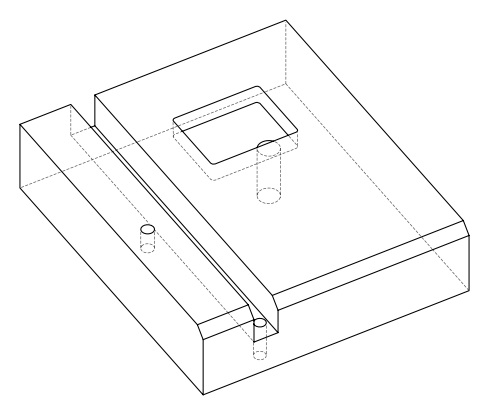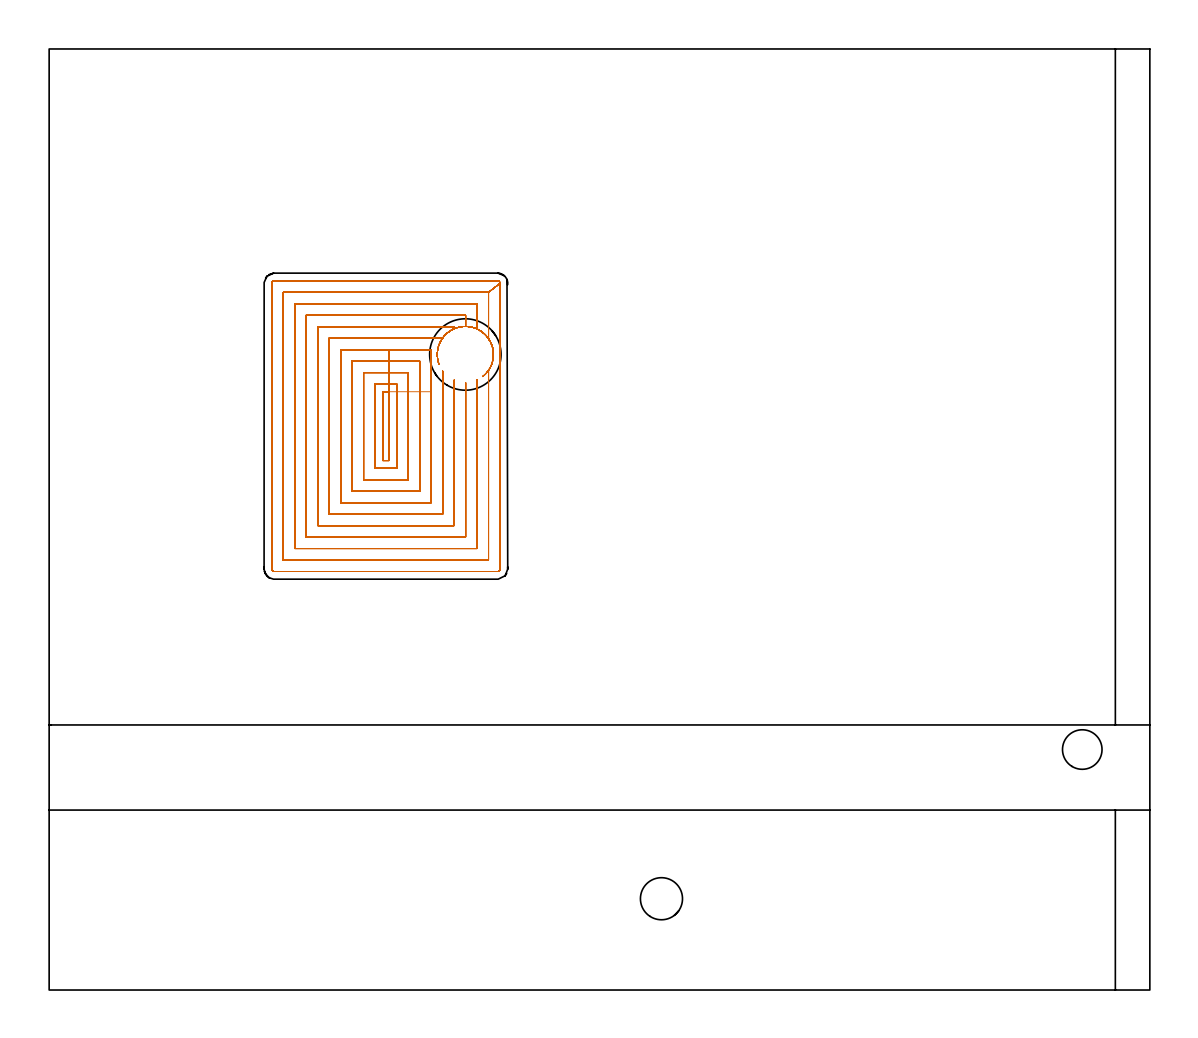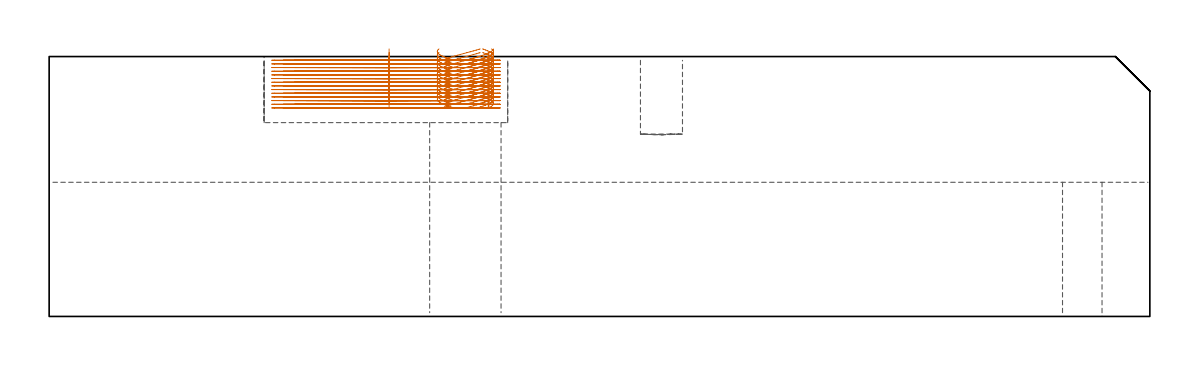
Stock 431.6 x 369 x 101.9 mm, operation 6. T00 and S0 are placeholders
(PLAN: 7 operations, 5 tool changes, 124.6 min)
(1 INDEXABLE_INSERT_DRILL_THROUGH_HOLE_FROM_SOLID | STEP1HOLE | NXT0302_027 | 0.33 min | 62688 mm3)
(2 INDEXABLE_INSERT_DRILL_THROUGH_HOLE_FROM_SOLID_1 | STEP1HOLE_1 | NXT0302_002 | 0.24 min | 19185 mm3)
(3 INDEXABLE_INSERT_DRILL_BLIND_HOLE_FROM_SOLID | STEP1POCKET | NXT0302_004 | 0.13 min | 6508 mm3)
(4 AREA_MILL | FG_CHAMFER_SURFACE | UGT0205_001 | 3.1 min | 7062 mm3)
(5 AREA_MILL_1 | FG_CHAMFER_SURFACE_1 | UGT0205_001 | 10.89 min | 24787 mm3)
(6 MILL_RECTANGULAR_POCKET | POCKET_RECTANGULAR_STRAIGHT | NXT0201_008 | Follow Part, ap 1.5, ae 75% | 95.86 min | 280546 mm3)
(7 MILL_RECTANGULAR_SLOT | SLOT_RECTANGULAR | UGT0201_004 | Follow Part, ap 8, ae 75% | 14.07 min | 698108 mm3)
(TOOL NXT0302_027 | Index. Insert Drill 28mm [880-D2800L32-05] | D28 PA176 FL140 Z2)
(TOOL NXT0302_002 | Index. Insert Drill 15.5mm [880-D1550L20-05] | D15.5 PA176 FL78 Z2)
(TOOL NXT0302_004 | Index. Insert Drill 16.5mm [880-D1650L20-05] | D16.5 PA176 FL83 Z2)
(TOOL UGT0205_001 | Chamfer Mill 20 x 3 x 45 deg. | D20 FL50 Z2)
(TOOL NXT0201_008 | ENDMILL 6mm [2P460-0600-NA 1630] | D6 FL26 Z6)
(TOOL UGT0201_004 | End Mill 32 mm | D32 FL53 Z6)
(OP 6 MILL_RECTANGULAR_POCKET, part 1 of 2)
G17 G21 G94 G90
T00 M6
G54
G17 G0 G90 X169.002 Y258.535 S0 M3
G43 Z111.9 H1
Z104.9
G94 G1 X168.596 Y258.795 Z104.771 F250.
X167.469 Y259.346 Z104.435
X166.287 Y259.766 Z104.099
X165.065 Y260.049 Z103.763
X163.819 Y260.19 Z103.426
X162.565 Y260.189 Z103.09
X161.319 Y260.046 Z102.754
X160.098 Y259.761 Z102.418
X158.916 Y259.34 Z102.082
X157.791 Y258.787 Z101.746
X156.735 Y258.109 Z101.41
X156.368 Y257.818 Z101.284
X155.62 Y257.171 Z101.019
X154.962 Y256.489 Z100.766
X154.254 Y255.6 Z100.461
X109.8 F500.
Y186.6
X154.3
Y242.737
G0 X152.862 Y245.464 Z104.9
G1 X152.611 Y246.199 Z104.692 F250.
X152.348 Y247.366 Z104.371
X152.214 Y248.554 Z104.051
X152.208 Y249.75 Z103.731
X152.333 Y250.94 Z103.41
X152.585 Y252.109 Z103.09
X152.963 Y253.244 Z102.769
X153.461 Y254.331 Z102.449
X154.074 Y255.358 Z102.128
X154.353 Y255.736 Z102.002
X154.962 Y256.489 Z101.743
X155.629 Y257.179 Z101.486
X156.368 Y257.818 Z101.224
X156.735 Y258.109 Z101.098
X157.531 Y258.636 Z100.842
X158.37 Y259.091 Z100.587
X158.8 Y259.279 Z100.461
Y260.1 F500.
X105.3
Y182.1
X158.8
Y239.12
G0 X174.188 Y249.816 Z104.9
G1 X174.09 Y250.808 Z104.633 F250.
X173.836 Y252.04 Z104.296
X173.442 Y253.235 Z103.958
X172.915 Y254.378 Z103.621
X172.26 Y255.453 Z103.284
X171.487 Y256.446 Z102.947
X170.606 Y257.344 Z102.61
X169.628 Y258.136 Z102.273
X168.566 Y258.811 Z101.935
X167.434 Y259.361 Z101.598
X166.247 Y259.778 Z101.261
X165.02 Y260.056 Z100.924
X163.769 Y260.193 Z100.587
X163.3 Y260.197 Z100.461
Y264.6 F500.
X100.8
Y177.6
X163.3
Y238.202
G0 X173.461 Y245.262 Z104.9
G1 X173.742 Y246.03 Z104.681 F250.
X174.042 Y247.291 Z104.333
X174.191 Y248.579 Z103.986
X174.188 Y249.875 Z103.639
X174.139 Y250.341 Z103.513
X174.09 Y250.808 Z103.387
X173.823 Y252.087 Z103.037
X173.406 Y253.325 Z102.687
X172.846 Y254.505 Z102.337
X172.149 Y255.611 Z101.987
X171.326 Y256.626 Z101.637
X170.389 Y257.536 Z101.287
X169.351 Y258.329 Z100.937
X168.226 Y258.994 Z100.587
X167.8 Y259.19 Z100.461
Y269.1 F500.
X96.3
Y173.1
X167.8
Y239.21
G0 X169.954 Y240.525 Z104.9
G1 X170.204 Y240.708 Z104.817 F250.
X171.154 Y241.59 Z104.47
X171.993 Y242.577 Z104.122
X172.711 Y243.657 Z103.775
X173.296 Y244.813 Z103.428
X173.742 Y246.03 Z103.08
X174.042 Y247.291 Z102.733
X174.191 Y248.579 Z102.386
X174.188 Y249.875 Z102.038
X174.139 Y250.341 Z101.913
X174.09 Y250.808 Z101.787
X173.871 Y251.906 Z101.487
X173.54 Y252.976 Z101.187
X173.103 Y254.007 Z100.887
X172.563 Y254.989 Z100.587
X172.3 Y255.377 Z100.461
Y273.6 F500.
X91.8
Y168.6
X172.3
Y243.024
G0 X133.3 Y218.034 Z104.9
G1 Y234.6 Z100.461 F250.
X130.8 F500.
Y207.6
X133.3
Y234.6
X136.3
Y237.6
X127.8
Y204.6
X136.3
Y234.6
X140.8
Y242.1
X123.3
Y200.1
X140.8
Y234.6
X145.3
Y246.6
X118.8
Y195.6
X145.3
Y234.6
X149.8
Y251.1
X114.3
Y191.1
X149.8
Y234.6
G0 X172.3 Y273.6 Z103.461
G1 Z100.461 F250.
X176.8 Y277.1 F500.
G3 X175.8 Y278.1 R1.
G1 X88.3
G3 X87.3 Y277.1 R1.
G1 Y165.1
G3 X88.3 Y164.1 R1.
G1 X175.8
G3 X176.8 Y165.1 R1.
G1 Y277.1
G3 X176.34 Y277.941 R1.
G0 X169.002 Y258.535 Z103.461
G1 X168.596 Y258.795 Z103.332 F250.
X167.469 Y259.346 Z102.996
X166.287 Y259.766 Z102.66
X165.065 Y260.049 Z102.324
X163.819 Y260.19 Z101.988
X162.565 Y260.189 Z101.652
X161.319 Y260.046 Z101.315
X160.098 Y259.761 Z100.979
X158.916 Y259.34 Z100.643
X157.791 Y258.787 Z100.307
X156.735 Y258.109 Z99.971
X156.368 Y257.818 Z99.846
X155.62 Y257.171 Z99.581
X154.962 Y256.489 Z99.327
X154.254 Y255.6 Z99.022
X109.8 F500.
Y186.6
X154.3
Y242.737
G0 X152.862 Y245.464 Z103.461
G1 X152.611 Y246.199 Z103.253 F250.
X152.348 Y247.366 Z102.933
X152.214 Y248.554 Z102.612
X152.208 Y249.75 Z102.292
X152.333 Y250.94 Z101.971
X152.585 Y252.109 Z101.651
X152.963 Y253.244 Z101.33
X153.461 Y254.331 Z101.01
X154.074 Y255.358 Z100.689
X154.353 Y255.736 Z100.563
X154.962 Y256.489 Z100.304
X155.629 Y257.179 Z100.047
X156.368 Y257.818 Z99.785
X156.735 Y258.109 Z99.659
X157.531 Y258.636 Z99.404
X158.37 Y259.091 Z99.148
X158.8 Y259.279 Z99.022
Y260.1 F500.
X105.3
Y182.1
X158.8
Y239.12
G0 X174.188 Y249.816 Z103.461
G1 X174.09 Y250.808 Z103.194 F250.
X173.836 Y252.04 Z102.857
X173.442 Y253.235 Z102.52
X172.915 Y254.378 Z102.182
X172.26 Y255.453 Z101.845
X171.487 Y256.446 Z101.508
X170.606 Y257.344 Z101.171
X169.628 Y258.136 Z100.834
X168.566 Y258.811 Z100.497
X167.434 Y259.361 Z100.159
X166.247 Y259.778 Z99.822
X165.02 Y260.056 Z99.485
X163.769 Y260.193 Z99.148
X163.3 Y260.197 Z99.022
Y264.6 F500.
X100.8
Y177.6
X163.3
Y238.202
G0 X173.463 Y245.261 Z103.461
G1 X173.765 Y246.109 Z103.22 F250.
X174.051 Y247.345 Z102.88
X174.192 Y248.606 Z102.54
X174.188 Y249.875 Z102.2
X174.139 Y250.341 Z102.074
X174.09 Y250.808 Z101.948
X173.823 Y252.087 Z101.598
X173.406 Y253.325 Z101.248
X172.846 Y254.505 Z100.898
X172.149 Y255.611 Z100.548
X171.326 Y256.626 Z100.198
X170.389 Y257.536 Z99.848
X169.351 Y258.329 Z99.498
X168.226 Y258.994 Z99.148
X167.8 Y259.19 Z99.022
Y269.1 F500.
X96.3
Y173.1
X167.8
Y239.21
G0 X169.951 Y240.528 Z103.461
G1 X170.372 Y240.849 Z103.319 F250.
X171.285 Y241.73 Z102.979
X172.091 Y242.71 Z102.639
X172.779 Y243.776 Z102.299
X173.339 Y244.914 Z101.959
X173.765 Y246.109 Z101.619
X174.051 Y247.345 Z101.279
X174.192 Y248.606 Z100.94
X174.188 Y249.875 Z100.6
X174.139 Y250.341 Z100.474
X174.09 Y250.808 Z100.348
X173.871 Y251.906 Z100.048
X173.54 Y252.976 Z99.748
X173.103 Y254.007 Z99.448
X172.563 Y254.989 Z99.148
X172.3 Y255.377 Z99.022
Y273.6 F500.
X91.8
Y168.6
X172.3
Y243.024
G0 X133.3 Y218.034 Z103.461
G1 Y234.6 Z99.022 F250.
X130.8 F500.
Y207.6
X133.3
Y234.6
Y237.6
X127.8
Y204.6
X136.3
Y237.6
X133.3
Y242.1
X123.3
Y200.1
X140.8
Y242.1
X133.3
Y246.6
X118.8
Y195.6
X145.3
Y246.6
X133.3
Y251.1
X114.3
Y191.1
X149.8
Y251.1
X133.3
G0 X172.3 Y273.6 Z102.022
G1 Z99.022 F250.
X176.8 Y277.1 F500.
G3 X175.8 Y278.1 R1.
G1 X88.3
G3 X87.3 Y277.1 R1.
G1 Y165.1
G3 X88.3 Y164.1 R1.
G1 X175.8
G3 X176.8 Y165.1 R1.
G1 Y277.1
G3 X176.34 Y277.941 R1.
G0 X169.002 Y258.535 Z102.022
G1 X168.596 Y258.795 Z101.893 F250.
X167.469 Y259.346 Z101.557
X166.287 Y259.766 Z101.221
X165.065 Y260.049 Z100.885
X163.819 Y260.19 Z100.549
X162.565 Y260.189 Z100.213
X161.319 Y260.046 Z99.877
X160.098 Y259.761 Z99.54
X158.916 Y259.34 Z99.204
X157.791 Y258.787 Z98.868
X156.735 Y258.109 Z98.532
X156.368 Y257.818 Z98.407
X155.632 Y257.182 Z98.146
X154.967 Y256.494 Z97.89
X154.254 Y255.6 Z97.583
X109.8 F500.
Y186.6
X154.3
Y242.737
G0 X152.862 Y245.464 Z102.022
G1 X152.596 Y246.25 Z101.8 F250.
X152.335 Y247.445 Z101.472
X152.208 Y248.661 Z101.145
X152.216 Y249.883 Z100.817
X152.359 Y251.098 Z100.489
X152.636 Y252.289 Z100.162
X153.043 Y253.442 Z99.834
X153.575 Y254.542 Z99.507
X153.82 Y254.943 Z99.381
X154.074 Y255.357 Z99.251
X154.352 Y255.735 Z99.125
X154.967 Y256.494 Z98.863
X155.632 Y257.182 Z98.607
X156.368 Y257.818 Z98.346
X156.735 Y258.109 Z98.22
X157.531 Y258.636 Z97.965
X158.37 Y259.091 Z97.709
X158.8 Y259.279 Z97.583
Y260.1 F500.
X105.3
Y182.1
X158.8
Y239.12
G0 X174.188 Y249.816 Z102.022
G1 X174.09 Y250.808 Z101.755 F250.
X173.836 Y252.04 Z101.418
X173.442 Y253.235 Z101.081
X172.915 Y254.378 Z100.744
X172.26 Y255.453 Z100.406
X171.487 Y256.446 Z100.069
X170.606 Y257.344 Z99.732
X169.628 Y258.136 Z99.395
X168.566 Y258.811 Z99.058
X167.434 Y259.361 Z98.72
X166.247 Y259.778 Z98.383
X165.02 Y260.056 Z98.046
X163.769 Y260.193 Z97.709
X163.3 Y260.197 Z97.583
Y264.6 F500.
X100.8
Y177.6
X163.3
Y238.202
G0 X173.463 Y245.261 Z102.022
G1 X173.765 Y246.109 Z101.781 F250.
X174.051 Y247.345 Z101.441
X174.192 Y248.606 Z101.101
X174.188 Y249.875 Z100.761
X174.139 Y250.341 Z100.635
X174.09 Y250.808 Z100.51
X173.823 Y252.087 Z100.16
X173.406 Y253.325 Z99.809
X172.846 Y254.505 Z99.459
X172.149 Y255.611 Z99.109
X171.326 Y256.626 Z98.759
X170.389 Y257.536 Z98.409
X169.351 Y258.329 Z98.059
X168.226 Y258.994 Z97.709
X167.8 Y259.19 Z97.583
Y269.1 F500.
X96.3
Y173.1
X167.8
Y239.21
G0 X169.951 Y240.528 Z102.022
G1 X170.372 Y240.849 Z101.88 F250.
X171.285 Y241.73 Z101.54
X172.091 Y242.71 Z101.2
X172.779 Y243.776 Z100.86
X173.339 Y244.914 Z100.52
X173.765 Y246.109 Z100.181
X174.051 Y247.345 Z99.841
X174.192 Y248.606 Z99.501
X174.188 Y249.875 Z99.161
X174.139 Y250.341 Z99.035
X174.09 Y250.808 Z98.909
X173.871 Y251.906 Z98.609
X173.54 Y252.976 Z98.309
X173.103 Y254.007 Z98.009
X172.563 Y254.989 Z97.709
X172.3 Y255.377 Z97.583
Y273.6 F500.
X91.8
Y168.6
X172.3
Y243.024
G0 X133.3 Y218.034 Z102.022
G1 Y234.6 Z97.583 F250.
X130.8 F500.
Y207.6
X133.3
Y234.6
Y237.6
X127.8
Y204.6
X136.3
Y237.6
X133.3
Y242.1
X123.3
Y200.1
X140.8
Y242.1
X133.3
Y246.6
X118.8
Y195.6
X145.3
Y246.6
X133.3
Y251.1
X114.3
Y191.1
X149.8
Y251.1
X133.3
G0 X172.3 Y273.6 Z100.583
G1 Z97.583 F250.
X176.8 Y277.1 F500.
G3 X175.8 Y278.1 R1.
G1 X88.3
G3 X87.3 Y277.1 R1.
G1 Y165.1
G3 X88.3 Y164.1 R1.
G1 X175.8
G3 X176.8 Y165.1 R1.
G1 Y277.1
G3 X176.34 Y277.941 R1.
G0 X169.002 Y258.535 Z100.583
G1 X168.596 Y258.795 Z100.454 F250.
X167.469 Y259.346 Z100.118
X166.287 Y259.766 Z99.782
X165.065 Y260.049 Z99.446
X163.819 Y260.19 Z99.11
X162.565 Y260.189 Z98.774
X161.319 Y260.046 Z98.438
X160.098 Y259.761 Z98.102
X158.916 Y259.34 Z97.766
X157.791 Y258.787 Z97.43
X156.735 Y258.109 Z97.093
X156.368 Y257.818 Z96.968
X155.632 Y257.182 Z96.707
X154.967 Y256.494 Z96.451
X154.254 Y255.6 Z96.144
X109.8 F500.
Y186.6
X154.3
Y242.737
G0 X152.862 Y245.464 Z100.583
G1 X152.611 Y246.198 Z100.375 F250.
X152.348 Y247.365 Z100.055
X152.214 Y248.554 Z99.734
X152.209 Y249.75 Z99.414
X152.333 Y250.939 Z99.093
X152.585 Y252.108 Z98.773
X152.963 Y253.243 Z98.453
X153.461 Y254.33 Z98.132
X154.074 Y255.357 Z97.812
X154.352 Y255.735 Z97.686
X154.967 Y256.494 Z97.424
X155.632 Y257.182 Z97.168
X156.368 Y257.818 Z96.907
X156.735 Y258.109 Z96.782
X157.531 Y258.636 Z96.526
X158.37 Y259.091 Z96.27
X158.8 Y259.279 Z96.144
Y260.1 F500.
X105.3
Y182.1
X158.8
Y239.12
G0 X174.188 Y249.816 Z100.583
G1 X174.09 Y250.808 Z100.316 F250.
X173.836 Y252.04 Z99.979
X173.442 Y253.235 Z99.642
X172.915 Y254.378 Z99.305
X172.26 Y255.453 Z98.967
X171.487 Y256.446 Z98.63
X170.606 Y257.344 Z98.293
X169.628 Y258.136 Z97.956
X168.566 Y258.811 Z97.619
X167.434 Y259.361 Z97.282
X166.247 Y259.778 Z96.944
X165.02 Y260.056 Z96.607
X163.769 Y260.193 Z96.27
X163.3 Y260.197 Z96.144
Y264.6 F500.
X100.8
Y177.6
X163.3
Y238.202
G0 X173.474 Y245.257 Z100.583
G1 X173.824 Y246.319 Z100.284 F250.
X174.074 Y247.489 Z99.963
X174.196 Y248.679 Z99.643
X174.188 Y249.875 Z99.322
X174.139 Y250.341 Z99.196
X174.09 Y250.808 Z99.071
X173.823 Y252.087 Z98.721
X173.406 Y253.325 Z98.371
X172.846 Y254.505 Z98.02
X172.149 Y255.611 Z97.67
X171.326 Y256.626 Z97.32
X170.389 Y257.536 Z96.97
X169.351 Y258.329 Z96.62
X168.226 Y258.994 Z96.27
X167.8 Y259.19 Z96.144
Y269.1 F500.
X96.3
Y173.1
X167.8
Y239.21
G0 X169.959 Y240.519 Z100.583
G1 X170.049 Y240.582 Z100.554 F250.
X170.958 Y241.391 Z100.228
X171.773 Y242.295 Z99.902
X172.482 Y243.283 Z99.576
X172.717 Y243.689 Z99.45
X172.953 Y244.094 Z99.324
X173.449 Y245.183 Z99.004
X173.824 Y246.319 Z98.683
X174.074 Y247.489 Z98.363
X174.196 Y248.679 Z98.042
X174.188 Y249.875 Z97.722
X174.139 Y250.341 Z97.596
X174.09 Y250.808 Z97.47
X173.871 Y251.906 Z97.17
X173.54 Y252.976 Z96.87
X173.103 Y254.007 Z96.57
X172.563 Y254.989 Z96.27
X172.3 Y255.377 Z96.144
Y273.6 F500.
X91.8
Y168.6
X172.3
Y243.024
G0 X133.3 Y218.034 Z100.583
G1 Y234.6 Z96.144 F250.
X130.8 F500.
Y207.6
X133.3
Y234.6
Y237.6
X127.8
Y204.6
X136.3
Y237.6
X133.3
Y242.1
X123.3
Y200.1
X140.8
Y242.1
X133.3
Y246.6
X118.8
Y195.6
X145.3
Y246.6
X133.3
Y251.1
X114.3
Y191.1
X149.8
Y251.1
X133.3
G0 X172.3 Y273.6 Z99.144
G1 Z96.144 F250.
X176.8 Y277.1 F500.
G3 X175.8 Y278.1 R1.
G1 X88.3
G3 X87.3 Y277.1 R1.
G1 Y165.1
G3 X88.3 Y164.1 R1.
G1 X175.8
G3 X176.8 Y165.1 R1.
G1 Y277.1
G3 X176.34 Y277.941 R1.
G0 X169.002 Y258.535 Z99.144
G1 X168.596 Y258.795 Z99.015 F250.
X167.469 Y259.346 Z98.679
X166.287 Y259.766 Z98.343
X165.065 Y260.049 Z98.007
X163.819 Y260.19 Z97.671
X162.565 Y260.189 Z97.335
X161.319 Y260.046 Z96.999
X160.098 Y259.761 Z96.663
X158.916 Y259.34 Z96.327
X157.791 Y258.787 Z95.991
X156.735 Y258.109 Z95.655
X156.368 Y257.818 Z95.529
X155.62 Y257.171 Z95.264
X154.962 Y256.489 Z95.01
X154.254 Y255.6 Z94.705
X109.8 F500.
Y186.6
X154.3
Y242.737
G0 X152.862 Y245.464 Z99.144
G1 X152.611 Y246.199 Z98.936 F250.
X152.348 Y247.366 Z98.616
X152.214 Y248.554 Z98.295
X152.209 Y249.75 Z97.975
X152.333 Y250.94 Z97.654
X152.586 Y252.109 Z97.334
X152.963 Y253.244 Z97.013
X153.461 Y254.331 Z96.693
X154.074 Y255.358 Z96.373
X154.353 Y255.736 Z96.247
X154.962 Y256.489 Z95.987
X155.629 Y257.179 Z95.73
X156.368 Y257.818 Z95.468
X156.735 Y258.109 Z95.343
X157.531 Y258.636 Z95.087
X158.37 Y259.091 Z94.831
X158.8 Y259.279 Z94.705
Y260.1 F500.
X105.3
Y182.1
X158.8
Y239.12
G0 X174.188 Y249.816 Z99.144
G1 X174.09 Y250.808 Z98.877 F250.
X173.836 Y252.04 Z98.54
X173.442 Y253.235 Z98.203
X172.915 Y254.378 Z97.866
X172.26 Y255.453 Z97.529
X171.487 Y256.446 Z97.191
X170.606 Y257.344 Z96.854
X169.628 Y258.136 Z96.517
X168.566 Y258.811 Z96.18
X167.434 Y259.361 Z95.843
X166.247 Y259.778 Z95.506
X165.02 Y260.056 Z95.168
X163.769 Y260.193 Z94.831
X163.3 Y260.197 Z94.705
Y264.6 F500.
X100.8
Y177.6
X163.3
Y238.202
G0 X173.468 Y245.259 Z99.144
G1 X173.797 Y246.221 Z98.872 F250.
X174.064 Y247.422 Z98.542
X174.194 Y248.645 Z98.213
X174.188 Y249.875 Z97.883
X174.139 Y250.341 Z97.758
X174.09 Y250.808 Z97.632
X173.823 Y252.087 Z97.282
X173.406 Y253.325 Z96.932
X172.846 Y254.505 Z96.582
X172.149 Y255.611 Z96.232
X171.326 Y256.626 Z95.881
X170.389 Y257.536 Z95.531
X169.351 Y258.329 Z95.181
X168.226 Y258.994 Z94.831
X167.8 Y259.19 Z94.705
Y269.1 F500.
X96.3
Y173.1
X167.8
Y239.21
G0 X169.952 Y240.526 Z99.144
G1 X170.685 Y241.129 Z98.89 F250.
X171.598 Y242.083 Z98.536
X172.39 Y243.14 Z98.182
X172.631 Y243.543 Z98.057
X172.873 Y243.945 Z97.931
X173.399 Y245.057 Z97.601
X173.797 Y246.221 Z97.272
X174.064 Y247.422 Z96.942
X174.194 Y248.645 Z96.613
X174.188 Y249.875 Z96.283
X174.139 Y250.341 Z96.157
X174.09 Y250.808 Z96.031
X173.871 Y251.906 Z95.731
X173.54 Y252.976 Z95.431
X173.103 Y254.007 Z95.131
X172.563 Y254.989 Z94.831
X172.3 Y255.377 Z94.705
Y273.6 F500.
X91.8
Y168.6
X172.3
Y243.024
G0 X133.3 Y218.034 Z99.144
G1 Y234.6 Z94.705 F250.
X130.8 F500.
Y207.6
X133.3
Y234.6
Y237.6
X127.8
Y204.6
X136.3
Y237.6
X133.3
Y242.1
X123.3
Y200.1
X140.8
Y242.1
X133.3
Y246.6
X118.8
Y195.6
X145.3
Y246.6
X133.3
Y251.1
X114.3
Y191.1
X149.8
Y251.1
X133.3
G0 X172.3 Y273.6 Z97.705
G1 Z94.705 F250.
X176.8 Y277.1 F500.
G3 X175.8 Y278.1 R1.
G1 X88.3
G3 X87.3 Y277.1 R1.
G1 Y165.1
G3 X88.3 Y164.1 R1.
G1 X175.8
G3 X176.8 Y165.1 R1.
G1 Y277.1
G3 X176.34 Y277.941 R1.
G0 X169.002 Y258.535 Z97.705
G1 X168.596 Y258.795 Z97.576 F250.
X167.469 Y259.346 Z97.24
X166.287 Y259.766 Z96.904
X165.065 Y260.049 Z96.568
X163.819 Y260.19 Z96.232
X162.565 Y260.189 Z95.896
X161.319 Y260.046 Z95.56
X160.098 Y259.761 Z95.224
X158.916 Y259.34 Z94.888
X157.791 Y258.787 Z94.552
X156.735 Y258.109 Z94.216
X156.368 Y257.818 Z94.09
X155.62 Y257.171 Z93.825
X154.962 Y256.489 Z93.571
X154.254 Y255.6 Z93.267
X109.8 F500.
Y186.6
X154.3
Y242.737
G0 X152.862 Y245.464 Z97.705
G1 X152.611 Y246.199 Z97.498 F250.
X152.348 Y247.366 Z97.177
X152.214 Y248.554 Z96.857
X152.209 Y249.75 Z96.536
X152.333 Y250.94 Z96.216
X152.586 Y252.109 Z95.895
X152.963 Y253.244 Z95.575
X153.461 Y254.331 Z95.254
X154.074 Y255.358 Z94.934
X154.353 Y255.736 Z94.808
X154.962 Y256.489 Z94.548
X155.629 Y257.179 Z94.291
X156.368 Y257.818 Z94.029
X156.735 Y258.109 Z93.904
X157.531 Y258.636 Z93.648
X158.37 Y259.091 Z93.392
X158.8 Y259.279 Z93.267
Y260.1 F500.
X105.3
Y182.1
X158.8
Y239.12
G0 X174.188 Y249.816 Z97.705
G1 X174.09 Y250.808 Z97.438 F250.
X173.836 Y252.04 Z97.101
X173.442 Y253.235 Z96.764
X172.915 Y254.378 Z96.427
X172.26 Y255.453 Z96.09
X171.487 Y256.446 Z95.753
X170.606 Y257.344 Z95.415
X169.628 Y258.136 Z95.078
X168.566 Y258.811 Z94.741
X167.434 Y259.361 Z94.404
X166.247 Y259.778 Z94.067
X165.02 Y260.056 Z93.729
X163.769 Y260.193 Z93.392
X163.3 Y260.197 Z93.267
Y264.6 F500.
X100.8
Y177.6
X163.3
Y238.202
G0 X173.469 Y245.259 Z97.705
G1 X173.802 Y246.237 Z97.429 F250.
X174.065 Y247.433 Z97.101
X174.195 Y248.65 Z96.772
X174.188 Y249.875 Z96.444
X174.139 Y250.341 Z96.319
X174.09 Y250.808 Z96.193
X173.823 Y252.087 Z95.843
X173.406 Y253.325 Z95.493
X172.846 Y254.505 Z95.143
X172.149 Y255.611 Z94.793
X171.326 Y256.626 Z94.443
X170.389 Y257.536 Z94.092
X169.351 Y258.329 Z93.742
X168.226 Y258.994 Z93.392
X167.8 Y259.19 Z93.267
Y269.1 F500.
X96.3
Y173.1
X167.8
Y239.21
G0 X169.953 Y240.526 Z97.705
G1 X170.701 Y241.144 Z97.445 F250.
X171.614 Y242.102 Z97.091
X172.405 Y243.164 Z96.736
X172.646 Y243.567 Z96.61
X172.886 Y243.969 Z96.485
X173.407 Y245.078 Z96.156
X173.802 Y246.237 Z95.828
X174.065 Y247.433 Z95.5
X174.195 Y248.65 Z95.172
X174.188 Y249.875 Z94.844
X174.139 Y250.341 Z94.718
X174.09 Y250.808 Z94.593
X173.871 Y251.906 Z94.293
X173.54 Y252.976 Z93.992
X173.103 Y254.007 Z93.692
X172.563 Y254.989 Z93.392
X172.3 Y255.377 Z93.267
Y273.6 F500.
X91.8
Y168.6
X172.3
Y243.024
G0 X133.3 Y218.034 Z97.705
G1 Y234.6 Z93.267 F250.
X130.8 F500.
Y207.6
X133.3
Y234.6
Y237.6
X127.8
Y204.6
X136.3
Y237.6
X133.3
Y242.1
X123.3
Y200.1
X140.8
Y242.1
X133.3
Y246.6
X118.8
Y195.6
X145.3
Y246.6
X133.3
Y251.1
X114.3
Y191.1
X149.8
Y251.1
X133.3
G0 X172.3 Y273.6 Z96.267
G1 Z93.267 F250.
X176.8 Y277.1 F500.
G3 X175.8 Y278.1 R1.
G1 X88.3
G3 X87.3 Y277.1 R1.
G1 Y165.1
G3 X88.3 Y164.1 R1.
G1 X175.8
G3 X176.8 Y165.1 R1.
G1 Y277.1
G3 X176.34 Y277.941 R1.
G0 X169.002 Y258.535 Z96.267
G1 X168.596 Y258.795 Z96.137 F250.
X167.469 Y259.346 Z95.801
X166.287 Y259.766 Z95.465
X165.065 Y260.049 Z95.129
X163.819 Y260.19 Z94.793
X162.565 Y260.189 Z94.457
X161.319 Y260.046 Z94.121
X160.098 Y259.761 Z93.785
X158.916 Y259.34 Z93.449
X157.791 Y258.787 Z93.113
X156.735 Y258.109 Z92.777
X156.368 Y257.818 Z92.651
X155.62 Y257.171 Z92.386
X154.962 Y256.489 Z92.132
X154.254 Y255.6 Z91.828
X109.8 F500.
Y186.6
X154.3
Y242.737
G0 X152.862 Y245.464 Z96.267
G1 X152.611 Y246.199 Z96.059 F250.
X152.348 Y247.366 Z95.738
X152.214 Y248.554 Z95.418
X152.208 Y249.75 Z95.097
X152.333 Y250.94 Z94.777
X152.585 Y252.109 Z94.456
X152.963 Y253.244 Z94.136
X153.461 Y254.331 Z93.815
X154.074 Y255.358 Z93.495
X154.353 Y255.736 Z93.369
X154.962 Y256.489 Z93.109
X155.629 Y257.179 Z92.852
X156.368 Y257.818 Z92.591
X156.735 Y258.109 Z92.465
X157.531 Y258.636 Z92.209
X158.37 Y259.091 Z91.953
X158.8 Y259.279 Z91.828
Y260.1 F500.
X105.3
Y182.1
X158.8
Y239.12
G0 X174.188 Y249.816 Z96.267
G1 X174.09 Y250.808 Z96. F250.
X173.836 Y252.04 Z95.662
X173.442 Y253.235 Z95.325
X172.915 Y254.378 Z94.988
X172.26 Y255.453 Z94.651
X171.487 Y256.446 Z94.314
X170.606 Y257.344 Z93.976
X169.628 Y258.136 Z93.639
X168.566 Y258.811 Z93.302
X167.434 Y259.361 Z92.965
X166.247 Y259.778 Z92.628
X165.02 Y260.056 Z92.291
X163.769 Y260.193 Z91.953
X163.3 Y260.197 Z91.828
Y264.6 F500.
X100.8
Y177.6
X163.3
Y238.202
G0 X173.463 Y245.261 Z96.267
G1 X173.765 Y246.109 Z96.025 F250.
X174.051 Y247.345 Z95.685
X174.192 Y248.606 Z95.345
X174.188 Y249.875 Z95.005
X174.139 Y250.341 Z94.88
X174.09 Y250.808 Z94.754
X173.823 Y252.087 Z94.404
X173.406 Y253.325 Z94.054
X172.846 Y254.505 Z93.704
X172.149 Y255.611 Z93.354
X171.326 Y256.626 Z93.004
X170.389 Y257.536 Z92.654
X169.351 Y258.329 Z92.303
X168.226 Y258.994 Z91.953
X167.8 Y259.19 Z91.828
Y269.1 F500.
X96.3
Y173.1
X167.8
Y239.21
G0 X169.951 Y240.528 Z96.267
G1 X170.372 Y240.849 Z96.125 F250.
X171.285 Y241.73 Z95.785
X172.091 Y242.71 Z95.445
X172.779 Y243.776 Z95.105
X173.339 Y244.914 Z94.765
X173.765 Y246.109 Z94.425
X174.051 Y247.345 Z94.085
X174.192 Y248.606 Z93.745
X174.188 Y249.875 Z93.405
X174.139 Y250.341 Z93.279
X174.09 Y250.808 Z93.154
X173.871 Y251.906 Z92.854
X173.54 Y252.976 Z92.554
X173.103 Y254.007 Z92.253
X172.563 Y254.989 Z91.953
X172.3 Y255.377 Z91.828
Y273.6 F500.
X91.8
Y168.6
X172.3
Y243.024
G0 X133.3 Y218.034 Z96.267
G1 Y234.6 Z91.828 F250.
X130.8 F500.
Y207.6
X133.3
Y234.6
Y237.6
X127.8
Y204.6
X136.3
Y237.6
X133.3
Y242.1
X123.3
Y200.1
X140.8
Y242.1
X133.3
Y246.6
X118.8
Y195.6
X145.3
Y246.6
X133.3
Y251.1
X114.3
Y191.1
X149.8
Y251.1
X133.3
G0 X172.3 Y273.6 Z94.828
G1 Z91.828 F250.
X176.8 Y277.1 F500.
G3 X175.8 Y278.1 R1.
G1 X88.3
G3 X87.3 Y277.1 R1.
G1 Y165.1
G3 X88.3 Y164.1 R1.
G1 X175.8
G3 X176.8 Y165.1 R1.
G1 Y277.1
G3 X176.34 Y277.941 R1.
G0 X169.002 Y258.535 Z94.828
G1 X168.596 Y258.795 Z94.698 F250.
X167.469 Y259.346 Z94.362
X166.287 Y259.766 Z94.026
X165.065 Y260.049 Z93.69
X163.819 Y260.19 Z93.354
X162.565 Y260.189 Z93.018
X161.319 Y260.046 Z92.682
X160.098 Y259.761 Z92.346
X158.916 Y259.34 Z92.01
X157.791 Y258.787 Z91.674
X156.735 Y258.109 Z91.338
X156.368 Y257.818 Z91.212
X155.62 Y257.171 Z90.947
X154.962 Y256.489 Z90.693
X154.254 Y255.6 Z90.389
X109.8 F500.
Y186.6
X154.3
Y242.737
G0 X152.862 Y245.464 Z94.828
G1 X152.611 Y246.199 Z94.62 F250.
X152.348 Y247.366 Z94.299
X152.214 Y248.554 Z93.979
X152.208 Y249.75 Z93.658
X152.333 Y250.94 Z93.338
X152.585 Y252.109 Z93.017
X152.963 Y253.244 Z92.697
X153.461 Y254.331 Z92.376
X154.074 Y255.358 Z92.056
X154.353 Y255.736 Z91.93
X154.962 Y256.489 Z91.671
X155.629 Y257.179 Z91.413
X156.368 Y257.818 Z91.152
X156.735 Y258.109 Z91.026
X157.531 Y258.636 Z90.77
X158.37 Y259.091 Z90.515
X158.8 Y259.279 Z90.389
Y260.1 F500.
X105.3
Y182.1
X158.8
Y239.12
G0 X174.188 Y249.816 Z94.828
G1 X174.09 Y250.808 Z94.561 F250.
X173.836 Y252.04 Z94.223
X173.442 Y253.235 Z93.886
X172.915 Y254.378 Z93.549
X172.26 Y255.453 Z93.212
X171.487 Y256.446 Z92.875
X170.606 Y257.344 Z92.538
X169.628 Y258.136 Z92.2
X168.566 Y258.811 Z91.863
X167.434 Y259.361 Z91.526
X166.247 Y259.778 Z91.189
X165.02 Y260.056 Z90.852
X163.769 Y260.193 Z90.515
X163.3 Y260.197 Z90.389
Y264.6 F500.
X100.8
Y177.6
X163.3
Y238.202
G0 X173.463 Y245.261 Z94.828
G1 X173.765 Y246.109 Z94.586 F250.
X174.051 Y247.345 Z94.246
X174.192 Y248.606 Z93.907
X174.188 Y249.875 Z93.567
X174.139 Y250.341 Z93.441
X174.09 Y250.808 Z93.315
X173.823 Y252.087 Z92.965
X173.406 Y253.325 Z92.615
X172.846 Y254.505 Z92.265
X172.149 Y255.611 Z91.915
X171.326 Y256.626 Z91.565
X170.389 Y257.536 Z91.215
X169.351 Y258.329 Z90.865
X168.226 Y258.994 Z90.515
X167.8 Y259.19 Z90.389
Y269.1 F500.
X96.3
Y173.1
X167.8
Y239.21
G0 X169.951 Y240.528 Z94.828
G1 X170.372 Y240.849 Z94.686 F250.
X171.285 Y241.73 Z94.346
X172.091 Y242.71 Z94.006
X172.779 Y243.776 Z93.666
X173.339 Y244.914 Z93.326
X173.765 Y246.109 Z92.986
X174.051 Y247.345 Z92.646
X174.192 Y248.606 Z92.306
X174.188 Y249.875 Z91.966
X174.139 Y250.341 Z91.841
X174.09 Y250.808 Z91.715
X173.871 Y251.906 Z91.415
X173.54 Y252.976 Z91.115
X173.103 Y254.007 Z90.815
X172.563 Y254.989 Z90.515
X172.3 Y255.377 Z90.389
Y273.6 F500.
X91.8
Y168.6
X172.3
Y243.024
G0 X133.3 Y218.034 Z94.828
G1 Y234.6 Z90.389 F250.
X130.8 F500.
Y207.6
X133.3
Y234.6
Y237.6
X127.8
Y204.6
X136.3
Y237.6
X133.3
Y242.1
X123.3
Y200.1
X140.8
Y242.1
X133.3
Y246.6
X118.8
Y195.6
X145.3
Y246.6
X133.3
Y251.1
X114.3
Y191.1
X149.8
Y251.1
X133.3
G0 X172.3 Y273.6 Z93.389
G1 Z90.389 F250.
X176.8 Y277.1 F500.
G3 X175.8 Y278.1 R1.
G1 X88.3
G3 X87.3 Y277.1 R1.
G1 Y165.1
G3 X88.3 Y164.1 R1.
G1 X175.8
G3 X176.8 Y165.1 R1.
G1 Y277.1
G3 X176.34 Y277.941 R1.
G0 X169.002 Y258.535 Z93.389
G1 X168.596 Y258.795 Z93.26 F250.
X167.469 Y259.346 Z92.924
X166.287 Y259.766 Z92.587
X165.065 Y260.049 Z92.251
X163.819 Y260.19 Z91.915
X162.565 Y260.189 Z91.579
X161.319 Y260.046 Z91.243
X160.098 Y259.761 Z90.907
X158.916 Y259.34 Z90.571
X157.791 Y258.787 Z90.235
X156.735 Y258.109 Z89.899
X156.368 Y257.818 Z89.773
X155.62 Y257.171 Z89.508
X154.962 Y256.489 Z89.255
X154.254 Y255.6 Z88.95
X109.8 F500.
Y186.6
X154.3
Y242.737
G0 X152.862 Y245.464 Z93.389
G1 X152.611 Y246.199 Z93.181 F250.
X152.348 Y247.366 Z92.86
X152.214 Y248.554 Z92.54
X152.208 Y249.75 Z92.219
X152.333 Y250.94 Z91.899
X152.585 Y252.109 Z91.578
X152.963 Y253.244 Z91.258
X153.461 Y254.331 Z90.937
X154.074 Y255.358 Z90.617
X154.353 Y255.736 Z90.491
X154.962 Y256.489 Z90.232
X155.629 Y257.179 Z89.975
X156.368 Y257.818 Z89.713
X156.735 Y258.109 Z89.587
X157.531 Y258.636 Z89.331
X158.37 Y259.091 Z89.076
X158.8 Y259.279 Z88.95
Y260.1 F500.
X105.3
Y182.1
X158.8
Y239.12
G0 X174.188 Y249.816 Z93.389
G1 X174.09 Y250.808 Z93.122 F250.
X173.836 Y252.04 Z92.785
X173.442 Y253.235 Z92.447
X172.915 Y254.378 Z92.11
X172.26 Y255.453 Z91.773
X171.487 Y256.446 Z91.436
X170.606 Y257.344 Z91.099
X169.628 Y258.136 Z90.762
X168.566 Y258.811 Z90.424
X167.434 Y259.361 Z90.087
X166.247 Y259.778 Z89.75
X165.02 Y260.056 Z89.413
X163.769 Y260.193 Z89.076
X163.3 Y260.197 Z88.95
Y264.6 F500.
X100.8
Y177.6
X163.3
Y238.202
G0 X173.463 Y245.261 Z93.389
G1 X173.765 Y246.109 Z93.148 F250.
X174.051 Y247.345 Z92.808
X174.192 Y248.606 Z92.468
X174.188 Y249.875 Z92.128
X174.139 Y250.341 Z92.002
X174.09 Y250.808 Z91.876
X173.823 Y252.087 Z91.526
X173.406 Y253.325 Z91.176
X172.846 Y254.505 Z90.826
X172.149 Y255.611 Z90.476
X171.326 Y256.626 Z90.126
X170.389 Y257.536 Z89.776
X169.351 Y258.329 Z89.426
X168.226 Y258.994 Z89.076
X167.8 Y259.19 Z88.95
Y269.1 F500.
X96.3
Y173.1
X167.8
Y239.21
G0 X169.951 Y240.528 Z93.389
G1 X170.372 Y240.849 Z93.247 F250.
X171.285 Y241.73 Z92.907
X172.091 Y242.71 Z92.567
X172.779 Y243.776 Z92.227
X173.339 Y244.914 Z91.887
X173.765 Y246.109 Z91.547
X174.051 Y247.345 Z91.207
X174.192 Y248.606 Z90.867
X174.188 Y249.875 Z90.527
X174.139 Y250.341 Z90.402
X174.09 Y250.808 Z90.276
X173.871 Y251.906 Z89.976
X173.54 Y252.976 Z89.676
X173.103 Y254.007 Z89.376
X172.563 Y254.989 Z89.076
X172.3 Y255.377 Z88.95
Y273.6 F500.
X91.8
Y168.6
X172.3
Y243.024
G0 X133.3 Y218.034 Z93.389
G1 Y234.6 Z88.95 F250.
X130.8 F500.
Y207.6
X133.3
Y234.6
Y237.6
X127.8
Y204.6
X136.3
Y237.6
X133.3
Y242.1
X123.3
Y200.1
X140.8
Y242.1
X133.3
Y246.6
X118.8
Y195.6
X145.3
Y246.6
X133.3
Y251.1
X114.3
Y191.1
X149.8
Y251.1
X133.3
G0 X172.3 Y273.6 Z91.95
G1 Z88.95 F250.
X176.8 Y277.1 F500.
G3 X175.8 Y278.1 R1.
G1 X88.3
G3 X87.3 Y277.1 R1.
G1 Y165.1
G3 X88.3 Y164.1 R1.
G1 X175.8
G3 X176.8 Y165.1 R1.
G1 Y277.1
G3 X176.34 Y277.941 R1.
G0 X169.002 Y258.535 Z91.95
G1 X168.596 Y258.795 Z91.821 F250.
X167.469 Y259.346 Z91.485
X166.287 Y259.766 Z91.149
X165.065 Y260.049 Z90.813
X163.819 Y260.19 Z90.477
X162.565 Y260.189 Z90.14
X161.319 Y260.046 Z89.804
X160.098 Y259.761 Z89.468
X158.916 Y259.34 Z89.132
X157.791 Y258.787 Z88.796
X156.735 Y258.109 Z88.46
X156.368 Y257.818 Z88.334
X155.62 Y257.171 Z88.07
X154.962 Y256.489 Z87.816
X154.254 Y255.6 Z87.511
X109.8 F500.
Y186.6
X154.3
Y242.737
G0 X152.862 Y245.464 Z91.95
G1 X152.611 Y246.199 Z91.742 F250.
X152.348 Y247.366 Z91.422
X152.214 Y248.554 Z91.101
X152.208 Y249.75 Z90.781
X152.333 Y250.94 Z90.46
X152.585 Y252.109 Z90.14
X152.963 Y253.244 Z89.819
X153.461 Y254.331 Z89.499
X154.074 Y255.358 Z89.178
X154.353 Y255.736 Z89.052
X154.962 Y256.489 Z88.793
X155.629 Y257.179 Z88.536
X156.368 Y257.818 Z88.274
X156.735 Y258.109 Z88.148
X157.531 Y258.636 Z87.893
X158.37 Y259.091 Z87.637
X158.8 Y259.279 Z87.511
Y260.1 F500.
X105.3
Y182.1
X158.8
Y239.12
G0 X174.188 Y249.816 Z91.95
G1 X174.09 Y250.808 Z91.683 F250.
X173.836 Y252.04 Z91.346
X173.442 Y253.235 Z91.009
X172.915 Y254.378 Z90.671
X172.26 Y255.453 Z90.334
X171.487 Y256.446 Z89.997
X170.606 Y257.344 Z89.66
X169.628 Y258.136 Z89.323
X168.566 Y258.811 Z88.985
X167.434 Y259.361 Z88.648
X166.247 Y259.778 Z88.311
X165.02 Y260.056 Z87.974
X163.769 Y260.193 Z87.637
X163.3 Y260.197 Z87.511
Y264.6 F500.
X100.8
Y177.6
X163.3
Y238.202
G0 X173.463 Y245.261 Z91.95
G1 X173.765 Y246.109 Z91.709 F250.
X174.051 Y247.345 Z91.369
X174.192 Y248.606 Z91.029
X174.188 Y249.875 Z90.689
X174.139 Y250.341 Z90.563
X174.09 Y250.808 Z90.437
X173.823 Y252.087 Z90.087
X173.406 Y253.325 Z89.737
X172.846 Y254.505 Z89.387
X172.149 Y255.611 Z89.037
X171.326 Y256.626 Z88.687
X170.389 Y257.536 Z88.337
X169.351 Y258.329 Z87.987
X168.226 Y258.994 Z87.637
X167.8 Y259.19 Z87.511
Y269.1 F500.
X96.3
Y173.1
X167.8
Y239.21
G0 X169.951 Y240.528 Z91.95
G1 X170.372 Y240.849 Z91.808 F250.
X171.285 Y241.73 Z91.468
X172.091 Y242.71 Z91.128
X172.779 Y243.776 Z90.788
X173.339 Y244.914 Z90.448
X173.765 Y246.109 Z90.108
X174.051 Y247.345 Z89.768
X174.192 Y248.606 Z89.428
X174.188 Y249.875 Z89.088
X174.139 Y250.341 Z88.963
X174.09 Y250.808 Z88.837
X173.871 Y251.906 Z88.537
X173.54 Y252.976 Z88.237
X173.103 Y254.007 Z87.937
X172.563 Y254.989 Z87.637
X172.3 Y255.377 Z87.511
Y273.6 F500.
X91.8
Y168.6
X172.3
Y243.024
G0 X133.3 Y218.034 Z91.95
G1 Y234.6 Z87.511 F250.
X130.8 F500.
Y207.6
X133.3
Y234.6
Y237.6
X127.8
Y204.6
X136.3
Y237.6
X133.3
Y242.1
X123.3
Y200.1
X140.8
Y242.1
X133.3
Y246.6
X118.8
Y195.6
X145.3
Y246.6
X133.3
Y251.1
X114.3
Y191.1
X149.8
Y251.1
X133.3
G0 X172.3 Y273.6 Z90.511
G1 Z87.511 F250.
X176.8 Y277.1 F500.
G3 X175.8 Y278.1 R1.
G1 X88.3
G3 X87.3 Y277.1 R1.
G1 Y165.1
G3 X88.3 Y164.1 R1.
G1 X175.8
G3 X176.8 Y165.1 R1.
G1 Y277.1
G3 X176.34 Y277.941 R1.
G0 X169.002 Y258.535 Z90.511
G1 X168.596 Y258.795 Z90.382 F250.
X167.469 Y259.346 Z90.046
X166.287 Y259.766 Z89.71
X165.065 Y260.049 Z89.374
X163.819 Y260.19 Z89.038
X162.565 Y260.189 Z88.702
X161.319 Y260.046 Z88.366
X160.098 Y259.761 Z88.029
X158.916 Y259.34 Z87.693
X157.791 Y258.787 Z87.357
X156.735 Y258.109 Z87.021
X156.368 Y257.818 Z86.896
X155.62 Y257.171 Z86.631
X154.962 Y256.489 Z86.377
X154.254 Y255.6 Z86.072
X109.8 F500.
Y186.6
X154.3
Y242.737
G0 X152.862 Y245.464 Z90.511
G1 X152.611 Y246.199 Z90.303 F250.
X152.348 Y247.366 Z89.983
X152.214 Y248.554 Z89.662
X152.208 Y249.75 Z89.342
X152.333 Y250.94 Z89.021
X152.585 Y252.109 Z88.701
X152.963 Y253.244 Z88.38
X153.461 Y254.331 Z88.06
X154.074 Y255.358 Z87.739
X154.353 Y255.736 Z87.613
X154.962 Y256.489 Z87.354
X155.629 Y257.179 Z87.097
X156.368 Y257.818 Z86.835
X156.735 Y258.109 Z86.709
X157.531 Y258.636 Z86.454
X158.37 Y259.091 Z86.198
X158.8 Y259.279 Z86.072
Y260.1 F500.
X105.3
Y182.1
X158.8
Y239.12
G0 X174.188 Y249.816 Z90.511
G1 X174.09 Y250.808 Z90.244 F250.
X173.836 Y252.04 Z89.907
X173.442 Y253.235 Z89.57
X172.915 Y254.378 Z89.232
X172.26 Y255.453 Z88.895
X171.487 Y256.446 Z88.558
X170.606 Y257.344 Z88.221
X169.628 Y258.136 Z87.884
X168.566 Y258.811 Z87.547
X167.434 Y259.361 Z87.209
X166.247 Y259.778 Z86.872
X165.02 Y260.056 Z86.535
X163.769 Y260.193 Z86.198
X163.3 Y260.197 Z86.072
Y264.6 F500.
X100.8
Y177.6
X163.3
Y238.202
G0 X173.463 Y245.261 Z90.511
G1 X173.765 Y246.109 Z90.27 F250.
X174.051 Y247.345 Z89.93
X174.192 Y248.606 Z89.59
X174.188 Y249.875 Z89.25
X174.139 Y250.341 Z89.124
X174.09 Y250.808 Z88.999
X173.823 Y252.087 Z88.648
X173.406 Y253.325 Z88.298
X172.846 Y254.505 Z87.948
X172.149 Y255.611 Z87.598
X171.326 Y256.626 Z87.248
X170.389 Y257.536 Z86.898
X169.351 Y258.329 Z86.548
X168.226 Y258.994 Z86.198
X167.8 Y259.19 Z86.072
Y269.1 F500.
X96.3
Y173.1
X167.8
Y239.21
G0 X169.951 Y240.528 Z90.511
G1 X170.372 Y240.849 Z90.369 F250.
X171.285 Y241.73 Z90.029
X172.091 Y242.71 Z89.689
X172.779 Y243.776 Z89.349
X173.339 Y244.914 Z89.009
X173.765 Y246.109 Z88.669
X174.051 Y247.345 Z88.33
X174.192 Y248.606 Z87.99
X174.188 Y249.875 Z87.65
X174.139 Y250.341 Z87.524
X174.09 Y250.808 Z87.398
X173.871 Y251.906 Z87.098
X173.54 Y252.976 Z86.798
X173.103 Y254.007 Z86.498
X172.563 Y254.989 Z86.198
X172.3 Y255.377 Z86.072
Y273.6 F500.
X91.8
Y168.6
X172.3
Y243.024
G0 X133.3 Y218.034 Z90.511
G1 Y234.6 Z86.072 F250.
X130.8 F500.
Y207.6
X133.3
Y234.6
Y237.6
X127.8
Y204.6
X136.3
Y237.6
X133.3
Y242.1
X123.3
Y200.1
X140.8
Y242.1
X133.3
Y246.6
X118.8
Y195.6
X145.3
Y246.6
X133.3
Y251.1
X114.3
Y191.1
X149.8
Y251.1
X133.3
G0 X172.3 Y273.6 Z89.072
G1 Z86.072 F250.
X176.8 Y277.1 F500.
G3 X175.8 Y278.1 R1.
G1 X88.3
G3 X87.3 Y277.1 R1.
G1 Y165.1
G3 X88.3 Y164.1 R1.
G1 X175.8
G3 X176.8 Y165.1 R1.
G1 Y277.1
G3 X176.34 Y277.941 R1.
G0 X169.002 Y258.535 Z89.072
G1 X168.596 Y258.795 Z88.943 F250.
X167.469 Y259.346 Z88.607
X166.287 Y259.766 Z88.271
X165.065 Y260.049 Z87.935
X163.819 Y260.19 Z87.599
X162.565 Y260.189 Z87.263
X161.319 Y260.046 Z86.927
X160.098 Y259.761 Z86.591
X158.916 Y259.34 Z86.254
X157.791 Y258.787 Z85.918
X156.735 Y258.109 Z85.582
X156.368 Y257.818 Z85.457
X155.63 Y257.181 Z85.196
X154.966 Y256.493 Z84.939
X154.254 Y255.6 Z84.633
X109.8 F500.
Y186.6
X154.3
Y242.737
G0 X152.862 Y245.464 Z89.072
G1 X152.583 Y246.297 Z88.837 F250.
X152.324 Y247.516 Z88.503
X152.204 Y248.757 Z88.169
X152.224 Y250.004 Z87.835
X152.385 Y251.24 Z87.5
X152.685 Y252.451 Z87.166
X153.119 Y253.619 Z86.832
X153.683 Y254.732 Z86.498
X153.935 Y255.128 Z86.372
X154.134 Y255.439 Z86.274
X154.352 Y255.736 Z86.175
X154.966 Y256.493 Z85.914
X155.63 Y257.181 Z85.657
X156.368 Y257.818 Z85.396
X156.735 Y258.109 Z85.271
X157.531 Y258.636 Z85.015
X158.37 Y259.091 Z84.759
X158.8 Y259.279 Z84.633
Y260.1 F500.
X105.3
Y182.1
X158.8
Y239.12
G0 X174.188 Y249.816 Z89.072
G1 X174.09 Y250.808 Z88.805 F250.
X173.836 Y252.04 Z88.468
X173.442 Y253.235 Z88.131
X172.915 Y254.378 Z87.794
X172.26 Y255.453 Z87.456
X171.487 Y256.446 Z87.119
X170.606 Y257.344 Z86.782
X169.628 Y258.136 Z86.445
X168.566 Y258.811 Z86.108
X167.434 Y259.361 Z85.771
X166.247 Y259.778 Z85.433
X165.02 Y260.056 Z85.096
X163.769 Y260.193 Z84.759
X163.3 Y260.197 Z84.633
Y264.6 F500.
X100.8
Y177.6
X163.3
Y238.202
G0 X173.463 Y245.261 Z89.072
G1 X173.765 Y246.109 Z88.831 F250.
X174.051 Y247.345 Z88.491
X174.192 Y248.606 Z88.151
X174.188 Y249.875 Z87.811
X174.139 Y250.341 Z87.685
X174.09 Y250.808 Z87.56
X173.823 Y252.087 Z87.21
X173.406 Y253.325 Z86.859
X172.846 Y254.505 Z86.509
X172.149 Y255.611 Z86.159
X171.326 Y256.626 Z85.809
X170.389 Y257.536 Z85.459
X169.351 Y258.329 Z85.109
X168.226 Y258.994 Z84.759
X167.8 Y259.19 Z84.633
Y269.1 F500.
X96.3
Y173.1
X167.8
Y239.21
G0 X169.951 Y240.528 Z89.072
G1 X170.372 Y240.849 Z88.93 F250.
X171.285 Y241.73 Z88.59
X172.091 Y242.71 Z88.25
X172.779 Y243.776 Z87.91
X173.339 Y244.914 Z87.571
X173.765 Y246.109 Z87.231
X174.051 Y247.345 Z86.891
X174.192 Y248.606 Z86.551
X174.188 Y249.875 Z86.211
X174.139 Y250.341 Z86.085
X174.09 Y250.808 Z85.959
X173.871 Y251.906 Z85.659
X173.54 Y252.976 Z85.359
X173.103 Y254.007 Z85.059
X172.563 Y254.989 Z84.759
X172.3 Y255.377 Z84.633
Y273.6 F500.
X91.8
Y168.6
X172.3
Y243.024
G0 X133.3 Y218.034 Z89.072
G1 Y234.6 Z84.633 F250.
X130.8 F500.
Y207.6
X133.3
Y234.6
Y237.6
X127.8
Y204.6
X136.3
Y237.6
X133.3
Y242.1
X123.3
Y200.1
X140.8
Y242.1
X133.3
Y246.6
X118.8
Y195.6
X145.3
Y246.6
X133.3
Y251.1
X114.3
Y191.1
X149.8
Y251.1
X133.3
G0 X172.3 Y273.6 Z87.633
G1 Z84.633 F250.
X176.8 Y277.1 F500.
G3 X175.8 Y278.1 R1.
G1 X88.3
G3 X87.3 Y277.1 R1.
G1 Y165.1
G3 X88.3 Y164.1 R1.
G1 X175.8
G3 X176.8 Y165.1 R1.
G1 Y277.1
G3 X176.34 Y277.941 R1.
G0 X169.009 Y258.533 Z87.633
G1 X168.72 Y258.724 Z87.54 F250.
X167.563 Y259.306 Z87.194
X166.347 Y259.748 Z86.847
X165.087 Y260.045 Z86.5
X163.801 Y260.191 Z86.153
X162.507 Y260.186 Z85.806
X161.222 Y260.029 Z85.46
X159.965 Y259.722 Z85.113
X159.523 Y259.565 Z84.987
X159.081 Y259.407 Z84.861
X158.232 Y259.021 Z84.612
X157.419 Y258.564 Z84.362
X156.648 Y258.041 Z84.112
X156.283 Y257.745 Z83.986
X155.763 Y257.295 Z83.802
X155.106 Y256.638 Z83.553
X154.498 Y255.915 Z83.3
X154.378 Y255.76 Z83.247
X154.264 Y255.6 Z83.194
X109.8 F500.
Y186.6
X154.3
Y242.737
G0 X152.864 Y245.459 Z87.633
G1 X152.599 Y246.242 Z87.412 F250.
X152.339 Y247.433 Z87.085
X152.211 Y248.645 Z86.759
X152.218 Y249.864 Z86.432
X152.359 Y251.074 Z86.105
X152.633 Y252.262 Z85.779
X153.037 Y253.412 Z85.452
X153.565 Y254.51 Z85.126
X154.211 Y255.543 Z84.799
X154.969 Y256.488 Z84.475
X155.625 Y257.168 Z84.221
X155.763 Y257.295 Z84.171
X156.283 Y257.745 Z83.987
X156.648 Y258.041 Z83.861
X157.485 Y258.605 Z83.591
X158.37 Y259.09 Z83.32
X158.8 Y259.278 Z83.194
Y260.1 F500.
X105.3
Y182.1
X158.8
Y239.12
G0 X174.183 Y249.816 Z87.633
G1 X174.174 Y250.076 Z87.563 F250.
X174.026 Y251.195 Z87.261
X173.765 Y252.292 Z86.959
X173.393 Y253.357 Z86.657
X172.914 Y254.378 Z86.355
X172.676 Y254.782 Z86.229
X172.438 Y255.187 Z86.103
X171.669 Y256.233 Z85.755
X170.782 Y257.181 Z85.407
X169.79 Y258.018 Z85.06
X168.706 Y258.732 Z84.712
X167.545 Y259.314 Z84.364
X166.324 Y259.755 Z84.016
X165.059 Y260.05 Z83.668
X163.769 Y260.193 Z83.32
X163.3 Y260.197 Z83.194
Y264.6 F500.
X100.8
Y177.6
X163.3
Y238.202
G0 X173.468 Y245.262 Z87.633
G1 X173.564 Y245.49 Z87.567 F250.
X173.916 Y246.679 Z87.235
X174.131 Y247.901 Z86.902
X174.208 Y249.139 Z86.57
X174.191 Y249.608 Z86.444
X174.174 Y250.076 Z86.318
X174.026 Y251.195 Z86.016
X173.765 Y252.292 Z85.714
X173.393 Y253.357 Z85.412
X172.914 Y254.378 Z85.109
X172.676 Y254.782 Z84.984
X172.438 Y255.187 Z84.858
X171.764 Y256.116 Z84.55
X170.998 Y256.97 Z84.243
X170.146 Y257.74 Z83.935
X169.219 Y258.417 Z83.628
X168.226 Y258.994 Z83.32
X167.8 Y259.19 Z83.194
Y269.1 F500.
X96.3
Y173.1
X167.8
Y239.21
G0 X169.957 Y240.522 Z87.633
G1 X170.11 Y240.632 Z87.583 F250.
X171.062 Y241.495 Z87.238
X171.906 Y242.463 Z86.894
X172.631 Y243.523 Z86.55
X172.856 Y243.935 Z86.424
X173.081 Y244.347 Z86.299
X173.564 Y245.49 Z85.966
X173.916 Y246.679 Z85.634
X174.131 Y247.901 Z85.301
X174.208 Y249.139 Z84.969
X174.191 Y249.608 Z84.843
X174.174 Y250.076 Z84.718
X174.026 Y251.195 Z84.415
X173.765 Y252.292 Z84.113
X173.393 Y253.357 Z83.811
X172.914 Y254.378 Z83.509
X172.676 Y254.782 Z83.383
X172.498 Y255.086 Z83.289
X172.3 Y255.377 Z83.194
Y273.6 F500.
X91.8
Y168.6
X172.3
Y243.024
G0 X133.3 Y218.034 Z87.633
G1 Y234.6 Z83.194 F250.
X130.8 F500.
Y207.6
X133.3
Y234.6
Y237.6
X127.8
Y204.6
X136.3
Y237.6
X133.3
Y242.1
X123.3
Y200.1
X140.8
Y242.1
X133.3
Y246.6
X118.8
Y195.6
X145.3
Y246.6
X133.3
Y251.1
X114.3
Y191.1
X149.8
Y251.1
X133.3
G0 X172.3 Y273.6 Z86.194
G1 Z83.194 F250.
X176.8 Y277.1 F500.
G3 X175.8 Y278.1 R1.
G1 X88.3
G3 X87.3 Y277.1 R1.
G1 Y165.1
G3 X88.3 Y164.1 R1.
G1 X175.8
G3 X176.8 Y165.1 R1.
G1 Y277.1
G3 X176.34 Y277.941 R1.
G0 X169.009 Y258.533 Z86.194
G1 X168.72 Y258.724 Z86.102 F250.
X167.563 Y259.306 Z85.755
X166.347 Y259.748 Z85.408
X165.087 Y260.045 Z85.061
X163.801 Y260.191 Z84.714
X162.507 Y260.186 Z84.368
X161.222 Y260.029 Z84.021
X159.965 Y259.722 Z83.674
X159.523 Y259.565 Z83.548
X159.081 Y259.407 Z83.422
X158.232 Y259.021 Z83.173
X157.419 Y258.564 Z82.923
X156.648 Y258.041 Z82.673
X156.283 Y257.745 Z82.547
X155.763 Y257.295 Z82.363
X155.112 Y256.644 Z82.116
X154.966 Y256.485 Z82.058
X154.826 Y256.32 Z82.
X154.264 Y255.6 Z81.756
X109.8 F500.
Y186.6
X154.3
Y242.737
G0 X152.864 Y245.459 Z86.194
G1 X152.599 Y246.244 Z85.972 F250.
X152.338 Y247.435 Z85.646
X152.211 Y248.648 Z85.319
X152.218 Y249.867 Z84.992
X152.36 Y251.078 Z84.666
X152.635 Y252.266 Z84.339
X153.039 Y253.416 Z84.012
X153.568 Y254.515 Z83.685
X154.215 Y255.548 Z83.359
X154.966 Y256.485 Z83.037
X155.616 Y257.16 Z82.786
X155.763 Y257.295 Z82.732
X156.283 Y257.745 Z82.548
X156.648 Y258.041 Z82.422
X157.485 Y258.605 Z82.152
X158.37 Y259.09 Z81.881
X158.8 Y259.278 Z81.756
Y260.1 F500.
X105.3
Y182.1
X158.8
Y239.12
G0 X174.183 Y249.816 Z86.194
G1 X174.174 Y250.073 Z86.126 F250.
X174.027 Y251.192 Z85.823
X173.766 Y252.29 Z85.521
X173.394 Y253.356 Z85.218
X172.914 Y254.378 Z84.916
X172.676 Y254.782 Z84.79
X172.438 Y255.187 Z84.664
X171.669 Y256.233 Z84.316
X170.782 Y257.181 Z83.969
X169.79 Y258.018 Z83.621
X168.706 Y258.732 Z83.273
X167.545 Y259.314 Z82.925
X166.324 Y259.755 Z82.577
X165.059 Y260.05 Z82.229
X163.769 Y260.193 Z81.881
X163.3 Y260.197 Z81.756
Y264.6 F500.
X100.8
Y177.6
X163.3
Y238.202
G0 X173.467 Y245.262 Z86.194
G1 X173.565 Y245.493 Z86.127 F250.
X173.916 Y246.68 Z85.795
X174.131 Y247.9 Z85.464
X174.208 Y249.135 Z85.132
X174.191 Y249.604 Z85.006
X174.174 Y250.073 Z84.88
X174.027 Y251.192 Z84.578
X173.766 Y252.29 Z84.276
X173.394 Y253.356 Z83.973
X172.914 Y254.378 Z83.671
X172.676 Y254.782 Z83.545
X172.438 Y255.187 Z83.419
X171.764 Y256.116 Z83.112
X170.998 Y256.97 Z82.804
X170.146 Y257.74 Z82.496
X169.219 Y258.417 Z82.189
X168.226 Y258.994 Z81.881
X167.8 Y259.19 Z81.756
Y269.1 F500.
X96.3
Y173.1
X167.8
Y239.21
G0 X169.954 Y240.525 Z86.194
G1 X170.206 Y240.709 Z86.111 F250.
X171.12 Y241.555 Z85.777
X171.933 Y242.499 Z85.443
X172.635 Y243.529 Z85.109
X172.859 Y243.941 Z84.984
X173.083 Y244.353 Z84.858
X173.565 Y245.493 Z84.526
X173.916 Y246.68 Z84.195
X174.131 Y247.9 Z83.863
X174.208 Y249.135 Z83.531
X174.191 Y249.604 Z83.405
X174.174 Y250.073 Z83.28
X174.027 Y251.192 Z82.977
X173.766 Y252.29 Z82.675
X173.394 Y253.356 Z82.372
X172.914 Y254.378 Z82.07
X172.676 Y254.782 Z81.944
X172.498 Y255.086 Z81.85
X172.3 Y255.377 Z81.756
Y273.6 F500.
X91.8
Y168.6
X172.3
Y243.024
G0 X133.3 Y218.034 Z86.194
G1 Y234.6 Z81.756 F250.
X130.8 F500.
Y207.6
X133.3
Y234.6
Y237.6
X127.8
Y204.6
X136.3
Y237.6
X133.3
Y242.1
X123.3
Y200.1
X140.8
Y242.1
X133.3
Y246.6
X118.8
Y195.6
X145.3
Y246.6
X133.3
Y251.1
X114.3
Y191.1
X149.8
Y251.1
X133.3
G0 X172.3 Y273.6 Z84.756
G1 Z81.756 F250.
X176.8 Y277.1 F500.
G3 X175.8 Y278.1 R1.
G1 X88.3
G3 X87.3 Y277.1 R1.
G1 Y165.1
G3 X88.3 Y164.1 R1.
G1 X175.8
G3 X176.8 Y165.1 R1.
G1 Y277.1
G3 X176.34 Y277.941 R1.
